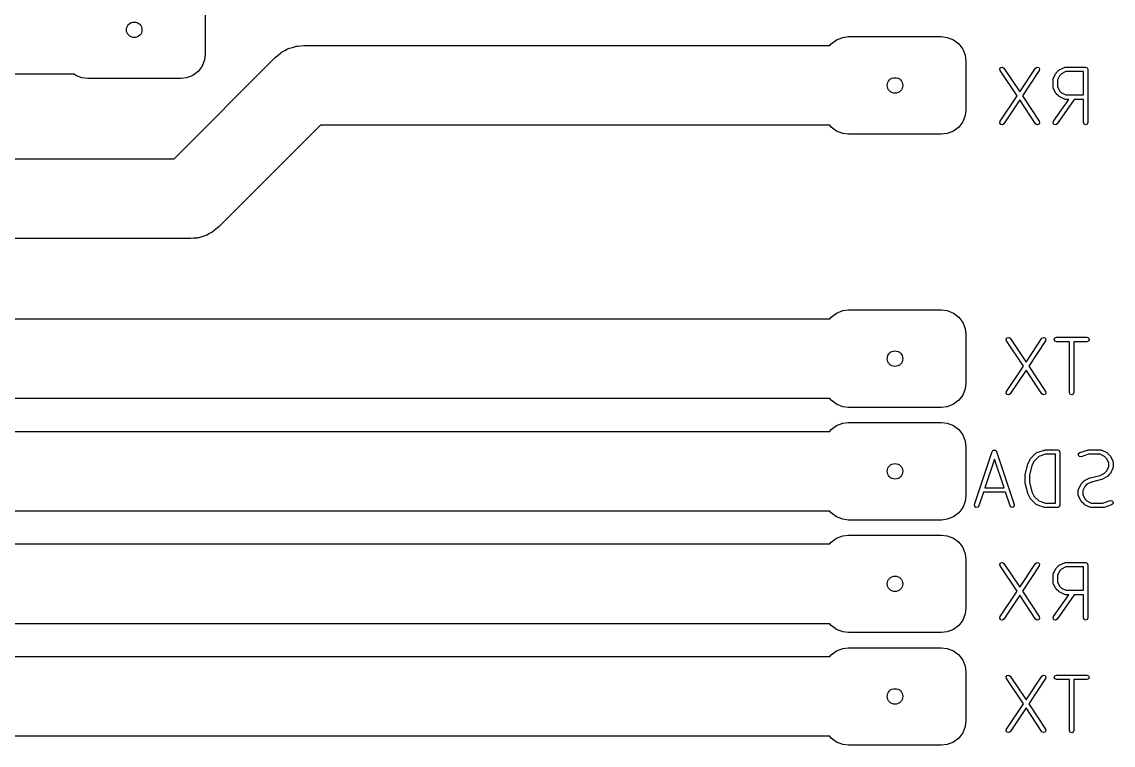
# Model space of a CAD drawing. Extents: x 3.77 to 7.14, y -5.39 to -1.99.
# Drawn here: x 6.15 to 7.119, y -4.66 to -4.018 of the extents above; entities that cross this region are included whole.
import ezdxf

# ---------------------------------------------------------------- set-up
doc = ezdxf.new("R2010")
doc.units = 0
doc.header["$MEASUREMENT"] = 0
doc.layers.add('BLACK', color=7, linetype='CONTINUOUS')

msp = doc.modelspace()

# ---------------------------------------------------------------- linework, layer by layer
at = {"layer": 'BLACK', "linetype": 'CONTINUOUS'}
for p, q in [((6.31299, -4.00335), (6.31299, -4.04665)), ((6.87364, -4.03388), (6.87913, -4.03172)), ((6.87913, -4.03172), (6.88425, -4.0311)), ((6.88425, -4.0311), (6.96693, -4.0311)), ((6.96693, -4.0311), (6.97206, -4.03172)), ((6.97206, -4.03172), (6.97754, -4.03388)), ((6.38706, -4.04175), (6.38789, -4.04133)), ((6.38789, -4.04133), (6.39058, -4.04061)), ((6.39058, -4.04061), (6.39322, -4.03975)), ((6.39322, -4.03975), (6.39415, -4.03965)), ((6.39415, -4.03965), (6.39505, -4.03941)), ((6.39505, -4.03941), (6.39783, -4.03927)), ((6.39783, -4.03927), (6.40059, -4.03898)), ((6.40059, -4.03898), (6.86778, -4.03898)), ((6.86778, -4.03898), (6.86894, -4.03744)), ((6.86894, -4.03744), (6.87364, -4.03388)), ((6.97754, -4.03388), (6.98224, -4.03744)), ((6.98224, -4.03744), (6.9858, -4.04214)), ((6.28532, -4.13957), (6.37554, -4.04935)), ((6.31299, -4.04665), (6.31238, -4.05178)), ((6.37554, -4.04935), (6.3777, -4.0476)), ((6.3777, -4.0476), (6.37976, -4.04574)), ((6.37976, -4.04574), (6.38057, -4.04528)), ((6.38057, -4.04528), (6.38129, -4.04469)), ((6.38129, -4.04469), (6.38377, -4.04343)), ((6.38377, -4.04343), (6.38618, -4.04204)), ((6.38618, -4.04204), (6.38706, -4.04175)), ((6.9858, -4.04214), (6.98797, -4.04763)), ((6.98797, -4.04763), (6.98858, -4.05276)), ((6.31021, -4.05727), (6.30665, -4.06196)), ((6.31238, -4.05178), (6.31021, -4.05727)), ((6.98858, -4.05276), (6.98858, -4.09606)), ((7.0187, -4.05973), (7.01954, -4.05847)), ((7.01899, -4.0612), (7.0187, -4.05973)), ((7.01954, -4.05847), (7.02102, -4.05818)), ((7.02102, -4.05818), (7.02227, -4.05902)), ((7.02227, -4.05902), (7.03638, -4.08019)), ((7.03638, -4.08019), (7.05049, -4.05902)), ((7.05049, -4.05902), (7.05174, -4.05818)), ((7.05174, -4.05818), (7.05322, -4.05847)), ((7.05322, -4.05847), (7.05406, -4.05973)), ((7.05406, -4.05973), (7.05376, -4.0612)), ((7.07128, -4.06085), (7.07149, -4.0606)), ((7.07149, -4.0606), (7.07599, -4.05835)), ((7.07599, -4.05835), (7.07645, -4.05832)), ((7.07645, -4.05832), (7.07687, -4.05814)), ((7.07687, -4.05814), (7.09487, -4.05814)), ((7.09487, -4.05814), (7.09626, -4.05872)), ((7.09626, -4.05872), (7.09684, -4.06011)), ((7.09684, -4.06011), (7.09684, -4.10736)), ((6.19652, -4.06437), (5.975, -4.06437)), ((6.19805, -4.06553), (6.19652, -4.06437)), ((6.20353, -4.06769), (6.19805, -4.06553)), ((6.20866, -4.06831), (6.20353, -4.06769)), ((6.29134, -4.06831), (6.20866, -4.06831)), ((6.29647, -4.06769), (6.29134, -4.06831)), ((6.30195, -4.06553), (6.29647, -4.06769)), ((6.30665, -4.06196), (6.30195, -4.06553)), ((7.03401, -4.08373), (7.01899, -4.0612)), ((7.05376, -4.0612), (7.03874, -4.08373)), ((7.06591, -4.06911), (7.06608, -4.06869)), ((7.06591, -4.07586), (7.06591, -4.06911)), ((7.06608, -4.06869), (7.06611, -4.06823)), ((7.06611, -4.06823), (7.06836, -4.06373)), ((7.06836, -4.06373), (7.06861, -4.06352)), ((7.06861, -4.06352), (7.06873, -4.06322)), ((7.06873, -4.06322), (7.07098, -4.06097)), ((7.07174, -4.06578), (7.06984, -4.06958)), ((7.06984, -4.06958), (7.06984, -4.0754)), ((7.07098, -4.06097), (7.07128, -4.06085)), ((7.07354, -4.06398), (7.07174, -4.06578)), ((7.07734, -4.06208), (7.07354, -4.06398)), ((7.0929, -4.06208), (7.07734, -4.06208)), ((7.0929, -4.08289), (7.0929, -4.06208)), ((7.06608, -4.07628), (7.06591, -4.07586)), ((7.06611, -4.07674), (7.06608, -4.07628)), ((7.06836, -4.08124), (7.06611, -4.07674)), ((7.06984, -4.0754), (7.07174, -4.07919)), ((7.07174, -4.07919), (7.07354, -4.08099)), ((7.01899, -4.10626), (7.03401, -4.08373)), ((7.03638, -4.08728), (7.02227, -4.10845)), ((7.05049, -4.10845), (7.03638, -4.08728)), ((7.03874, -4.08373), (7.05376, -4.10626)), ((7.06626, -4.10623), (7.07984, -4.08683)), ((7.06861, -4.08145), (7.06836, -4.08124)), ((7.06873, -4.08175), (7.06861, -4.08145)), ((7.07098, -4.084), (7.06873, -4.08175)), ((7.08465, -4.08683), (7.06949, -4.10849)), ((7.07128, -4.08413), (7.07098, -4.084)), ((7.07149, -4.08437), (7.07128, -4.08413)), ((7.07599, -4.08662), (7.07149, -4.08437)), ((7.07354, -4.08099), (7.07734, -4.08289)), ((7.07645, -4.08665), (7.07599, -4.08662)), ((7.07687, -4.08683), (7.07645, -4.08665)), ((7.07984, -4.08683), (7.07687, -4.08683)), ((7.07734, -4.08289), (7.0929, -4.08289)), ((7.0929, -4.08683), (7.08465, -4.08683)), ((7.0929, -4.10736), (7.0929, -4.08683)), ((6.98858, -4.09606), (6.98797, -4.10119)), ((6.9858, -4.10668), (6.98224, -4.11137)), ((6.98797, -4.10119), (6.9858, -4.10668)), ((7.0187, -4.10774), (7.01899, -4.10626)), ((7.01954, -4.10899), (7.0187, -4.10774)), ((7.02102, -4.10929), (7.01954, -4.10899)), ((7.02227, -4.10845), (7.02102, -4.10929)), ((7.05174, -4.10929), (7.05049, -4.10845)), ((7.05322, -4.10899), (7.05174, -4.10929)), ((7.05406, -4.10774), (7.05322, -4.10899)), ((7.05376, -4.10626), (7.05406, -4.10774)), ((7.06594, -4.1077), (7.06626, -4.10623)), ((7.06675, -4.10897), (7.06594, -4.1077)), ((7.06822, -4.1093), (7.06675, -4.10897)), ((7.06949, -4.10849), (7.06822, -4.1093)), ((7.09348, -4.10875), (7.0929, -4.10736)), ((7.09487, -4.10933), (7.09348, -4.10875)), ((7.09626, -4.10875), (7.09487, -4.10933)), ((7.09684, -4.10736), (7.09626, -4.10875)), ((6.41527, -4.10984), (6.32505, -4.20005)), ((6.86778, -4.10984), (6.41527, -4.10984)), ((6.86894, -4.11137), (6.86778, -4.10984)), ((6.87364, -4.11494), (6.86894, -4.11137)), ((6.87913, -4.1171), (6.87364, -4.11494)), ((6.88425, -4.11772), (6.87913, -4.1171)), ((6.96693, -4.11772), (6.88425, -4.11772)), ((6.97206, -4.1171), (6.96693, -4.11772)), ((6.97754, -4.11494), (6.97206, -4.1171)), ((6.98224, -4.11137), (6.97754, -4.11494)), ((5.98968, -4.13957), (6.28532, -4.13957)), ((6.31682, -4.20598), (6.31441, -4.20737)), ((6.3193, -4.20472), (6.31682, -4.20598)), ((6.32002, -4.20413), (6.3193, -4.20472)), ((6.32083, -4.20367), (6.32002, -4.20413)), ((6.32289, -4.20181), (6.32083, -4.20367)), ((6.32505, -4.20005), (6.32289, -4.20181)), ((6.3, -4.21043), (5.975, -4.21043)), ((6.30277, -4.21014), (6.3, -4.21043)), ((6.30554, -4.21), (6.30277, -4.21014)), ((6.30644, -4.20976), (6.30554, -4.21)), ((6.30737, -4.20966), (6.30644, -4.20976)), ((6.31001, -4.2088), (6.30737, -4.20966)), ((6.3127, -4.20808), (6.31001, -4.2088)), ((6.31353, -4.20766), (6.3127, -4.20808)), ((6.31441, -4.20737), (6.31353, -4.20766)), ((6.87913, -4.27443), (6.88425, -4.27382)), ((6.88425, -4.27382), (6.96693, -4.27382)), ((6.96693, -4.27382), (6.97206, -4.27443)), ((5.8568, -4.28169), (6.86778, -4.28169)), ((6.86778, -4.28169), (6.86894, -4.28016)), ((6.86894, -4.28016), (6.87364, -4.2766)), ((6.87364, -4.2766), (6.87913, -4.27443)), ((6.97206, -4.27443), (6.97754, -4.2766)), ((6.97754, -4.2766), (6.98224, -4.28016)), ((6.98224, -4.28016), (6.9858, -4.28486)), ((6.9858, -4.28486), (6.98797, -4.29035)), ((6.98797, -4.29035), (6.98858, -4.29547)), ((6.98858, -4.29547), (6.98858, -4.33878)), ((7.02432, -4.29973), (7.02516, -4.29847)), ((7.02462, -4.3012), (7.02432, -4.29973)), ((7.03964, -4.32373), (7.02462, -4.3012)), ((7.02516, -4.29847), (7.02664, -4.29818)), ((7.02664, -4.29818), (7.02789, -4.29902)), ((7.02789, -4.29902), (7.042, -4.32019)), ((7.042, -4.32019), (7.05611, -4.29902)), ((7.05939, -4.3012), (7.04437, -4.32373)), ((7.05611, -4.29902), (7.05736, -4.29818)), ((7.05736, -4.29818), (7.05884, -4.29847)), ((7.05884, -4.29847), (7.05968, -4.29973)), ((7.05968, -4.29973), (7.05939, -4.3012)), ((7.06703, -4.30011), (7.06761, -4.29872)), ((7.06761, -4.3015), (7.06703, -4.30011)), ((7.06761, -4.29872), (7.069, -4.29814)), ((7.069, -4.30208), (7.06761, -4.3015)), ((7.069, -4.29814), (7.096, -4.29814)), ((7.08053, -4.30208), (7.069, -4.30208)), ((7.08053, -4.34736), (7.08053, -4.30208)), ((7.096, -4.30208), (7.08447, -4.30208)), ((7.08447, -4.30208), (7.08447, -4.34736)), ((7.096, -4.29814), (7.09739, -4.29872)), ((7.09739, -4.3015), (7.096, -4.30208)), ((7.09739, -4.29872), (7.09796, -4.30011)), ((7.09796, -4.30011), (7.09739, -4.3015)), ((7.02462, -4.34626), (7.03964, -4.32373)), ((7.042, -4.32728), (7.02789, -4.34845)), ((7.05611, -4.34845), (7.042, -4.32728)), ((7.04437, -4.32373), (7.05939, -4.34626)), ((6.98858, -4.33878), (6.98797, -4.34391)), ((6.9858, -4.34939), (6.98224, -4.35409)), ((6.98797, -4.34391), (6.9858, -4.34939)), ((7.02432, -4.34774), (7.02462, -4.34626)), ((7.02516, -4.34899), (7.02432, -4.34774)), ((7.02664, -4.34929), (7.02516, -4.34899)), ((7.02789, -4.34845), (7.02664, -4.34929)), ((7.05736, -4.34929), (7.05611, -4.34845)), ((7.05884, -4.34899), (7.05736, -4.34929)), ((7.05968, -4.34774), (7.05884, -4.34899)), ((7.05939, -4.34626), (7.05968, -4.34774)), ((7.08111, -4.34875), (7.08053, -4.34736)), ((7.0825, -4.34933), (7.08111, -4.34875)), ((7.08389, -4.34875), (7.0825, -4.34933)), ((7.08447, -4.34736), (7.08389, -4.34875)), ((6.86778, -4.35256), (5.84213, -4.35256)), ((6.86894, -4.35409), (6.86778, -4.35256)), ((6.87364, -4.35765), (6.86894, -4.35409)), ((6.87913, -4.35982), (6.87364, -4.35765)), ((6.88425, -4.36043), (6.87913, -4.35982)), ((6.96693, -4.36043), (6.88425, -4.36043)), ((6.97206, -4.35982), (6.96693, -4.36043)), ((6.97754, -4.35765), (6.97206, -4.35982)), ((6.98224, -4.35409), (6.97754, -4.35765)), ((6.86778, -4.38169), (6.86894, -4.38016)), ((6.86894, -4.38016), (6.87364, -4.3766)), ((6.87364, -4.3766), (6.87913, -4.37443)), ((6.87913, -4.37443), (6.88425, -4.37382)), ((6.88425, -4.37382), (6.96693, -4.37382)), ((6.96693, -4.37382), (6.97206, -4.37443)), ((6.97206, -4.37443), (6.97754, -4.3766)), ((6.97754, -4.3766), (6.98224, -4.38016)), ((6.98224, -4.38016), (6.9858, -4.38486)), ((5.7318, -4.38169), (6.86778, -4.38169)), ((6.9858, -4.38486), (6.98797, -4.39035)), ((6.98797, -4.39035), (6.98858, -4.39547)), ((6.98858, -4.39547), (6.98858, -4.43878)), ((6.99627, -4.44673), (7.01201, -4.39949)), ((7.01201, -4.39949), (7.01211, -4.39938)), ((7.01211, -4.39938), (7.01212, -4.39923)), ((7.01212, -4.39923), (7.01259, -4.39882)), ((7.01259, -4.39882), (7.013, -4.39835)), ((7.013, -4.39835), (7.01315, -4.39834)), ((7.01315, -4.39834), (7.01326, -4.39825)), ((7.01326, -4.39825), (7.01388, -4.39829)), ((7.01388, -4.39829), (7.0145, -4.39825)), ((7.0145, -4.39825), (7.01461, -4.39834)), ((7.01461, -4.39834), (7.01476, -4.39835)), ((7.01476, -4.39835), (7.01517, -4.39882)), ((7.01517, -4.39882), (7.01564, -4.39923)), ((7.01564, -4.39923), (7.01565, -4.39938)), ((7.01565, -4.39938), (7.01575, -4.39949)), ((7.01575, -4.39949), (7.0315, -4.44673)), ((7.0515, -4.40049), (7.05825, -4.39825)), ((7.05825, -4.39825), (7.05858, -4.39827)), ((7.05858, -4.39827), (7.05888, -4.39814)), ((7.05888, -4.39814), (7.07012, -4.39814)), ((7.07012, -4.39814), (7.07152, -4.39872)), ((7.07152, -4.39872), (7.07209, -4.40011)), ((7.08975, -4.40049), (7.0965, -4.39825)), ((7.0965, -4.39825), (7.09682, -4.39827)), ((7.09682, -4.39827), (7.09712, -4.39814)), ((7.09712, -4.39814), (7.10837, -4.39814)), ((7.10837, -4.39814), (7.10879, -4.39832)), ((7.10879, -4.39832), (7.10925, -4.39835)), ((7.10925, -4.39835), (7.11375, -4.4006)), ((7.01388, -4.40634), (7.00536, -4.43189)), ((7.0224, -4.43189), (7.01388, -4.40634)), ((7.04362, -4.41048), (7.04587, -4.40598)), ((7.04587, -4.40598), (7.04611, -4.40577)), ((7.04611, -4.40577), (7.04623, -4.40547)), ((7.04623, -4.40547), (7.05073, -4.40097)), ((7.04924, -4.40803), (7.04723, -4.41205)), ((7.05319, -4.40408), (7.04924, -4.40803)), ((7.05073, -4.40097), (7.05116, -4.40079)), ((7.05116, -4.40079), (7.0515, -4.40049)), ((7.05919, -4.40208), (7.05319, -4.40408)), ((7.06816, -4.40208), (7.05919, -4.40208)), ((7.06816, -4.44539), (7.06816, -4.40208)), ((7.07209, -4.40011), (7.07209, -4.44736)), ((7.0885, -4.40298), (7.08861, -4.40148)), ((7.08949, -4.40412), (7.0885, -4.40298)), ((7.08861, -4.40148), (7.08975, -4.40049)), ((7.09099, -4.40423), (7.08949, -4.40412)), ((7.09744, -4.40208), (7.09099, -4.40423)), ((7.1079, -4.40208), (7.09744, -4.40208)), ((7.1117, -4.40398), (7.1079, -4.40208)), ((7.1135, -4.40578), (7.1117, -4.40398)), ((7.1154, -4.40958), (7.1135, -4.40578)), ((7.11375, -4.4006), (7.11396, -4.40085)), ((7.11396, -4.40085), (7.11426, -4.40097)), ((7.11426, -4.40097), (7.11651, -4.40322)), ((7.1154, -4.41315), (7.1154, -4.40958)), ((7.11651, -4.40322), (7.11663, -4.40352)), ((7.11663, -4.40352), (7.11688, -4.40373)), ((7.11688, -4.40373), (7.11913, -4.40823)), ((7.11913, -4.40823), (7.11916, -4.40869)), ((7.11916, -4.40869), (7.11934, -4.40911)), ((7.11934, -4.40911), (7.11934, -4.41361)), ((7.04122, -4.41988), (7.04347, -4.41088)), ((7.04347, -4.41088), (7.0436, -4.4107)), ((7.0436, -4.4107), (7.04362, -4.41048)), ((7.04723, -4.41205), (7.0451, -4.4206)), ((7.10768, -4.42075), (7.1117, -4.41874)), ((7.1117, -4.41874), (7.1135, -4.41694)), ((7.1135, -4.41694), (7.1154, -4.41315)), ((7.11663, -4.4192), (7.11651, -4.4195)), ((7.11688, -4.41899), (7.11663, -4.4192)), ((7.11913, -4.41449), (7.11688, -4.41899)), ((7.11916, -4.41403), (7.11913, -4.41449)), ((7.11934, -4.41361), (7.11916, -4.41403)), ((7.04116, -4.42036), (7.04125, -4.42013)), ((7.04116, -4.42711), (7.04116, -4.42036)), ((7.04125, -4.42734), (7.04116, -4.42711)), ((7.04125, -4.42013), (7.04122, -4.41988)), ((7.04122, -4.42759), (7.04125, -4.42734)), ((7.04347, -4.43659), (7.04122, -4.42759)), ((7.0451, -4.4206), (7.0451, -4.42687)), ((7.0451, -4.42687), (7.04723, -4.43542)), ((7.08861, -4.43298), (7.09086, -4.42848)), ((7.09086, -4.42848), (7.0911, -4.42827)), ((7.0911, -4.42827), (7.09123, -4.42797)), ((7.09123, -4.42797), (7.09348, -4.42572)), ((7.09348, -4.42572), (7.09378, -4.42559)), ((7.09378, -4.42559), (7.09399, -4.42535)), ((7.09399, -4.42535), (7.09849, -4.4231)), ((7.09604, -4.42873), (7.09424, -4.43052)), ((7.10006, -4.42672), (7.09604, -4.42873)), ((7.09849, -4.4231), (7.09871, -4.42308)), ((7.09871, -4.42308), (7.09889, -4.42295)), ((7.09889, -4.42295), (7.10768, -4.42075)), ((7.10885, -4.42452), (7.10006, -4.42672)), ((7.10903, -4.42439), (7.10885, -4.42452)), ((7.10925, -4.42437), (7.10903, -4.42439)), ((7.11375, -4.42212), (7.10925, -4.42437)), ((7.11396, -4.42188), (7.11375, -4.42212)), ((7.11426, -4.42175), (7.11396, -4.42188)), ((7.11651, -4.4195), (7.11426, -4.42175)), ((6.98858, -4.43878), (6.98797, -4.44391)), ((7.00405, -4.43583), (7, -4.44798)), ((7.02371, -4.43583), (7.00405, -4.43583)), ((7.00536, -4.43189), (7.0224, -4.43189)), ((7.02776, -4.44798), (7.02371, -4.43583)), ((7.0436, -4.43677), (7.04347, -4.43659)), ((7.04362, -4.43699), (7.0436, -4.43677)), ((7.04587, -4.44149), (7.04362, -4.43699)), ((7.04723, -4.43542), (7.04924, -4.43944)), ((7.0884, -4.43386), (7.08858, -4.43343)), ((7.0884, -4.43836), (7.0884, -4.43386)), ((7.08858, -4.43878), (7.0884, -4.43836)), ((7.08858, -4.43343), (7.08861, -4.43298)), ((7.08861, -4.43924), (7.08858, -4.43878)), ((7.09424, -4.43052), (7.09234, -4.43432)), ((7.09234, -4.43432), (7.09234, -4.43789)), ((7.09234, -4.43789), (7.09424, -4.44169)), ((6.98797, -4.44391), (6.9858, -4.44939)), ((6.99637, -4.44824), (6.99627, -4.44673)), ((6.99751, -4.44922), (6.99637, -4.44824)), ((7, -4.44798), (6.99901, -4.44912)), ((7.02875, -4.44912), (7.02776, -4.44798)), ((7.03139, -4.44824), (7.03025, -4.44922)), ((7.0315, -4.44673), (7.03139, -4.44824)), ((7.04611, -4.4417), (7.04587, -4.44149)), ((7.04623, -4.442), (7.04611, -4.4417)), ((7.05073, -4.4465), (7.04623, -4.442)), ((7.04924, -4.43944), (7.05319, -4.44339)), ((7.05116, -4.44667), (7.05073, -4.4465)), ((7.0515, -4.44697), (7.05116, -4.44667)), ((7.05825, -4.44922), (7.0515, -4.44697)), ((7.05319, -4.44339), (7.05919, -4.44539)), ((7.05919, -4.44539), (7.06816, -4.44539)), ((7.07209, -4.44736), (7.07152, -4.44875)), ((7.09086, -4.44374), (7.08861, -4.43924)), ((7.0911, -4.44395), (7.09086, -4.44374)), ((7.09123, -4.44425), (7.0911, -4.44395)), ((7.09348, -4.4465), (7.09123, -4.44425)), ((7.09378, -4.44662), (7.09348, -4.4465)), ((7.09399, -4.44687), (7.09378, -4.44662)), ((7.09849, -4.44912), (7.09399, -4.44687)), ((7.09424, -4.44169), (7.09604, -4.44349)), ((7.09604, -4.44349), (7.09983, -4.44539)), ((7.09983, -4.44539), (7.1103, -4.44539)), ((7.1103, -4.44539), (7.11675, -4.44324)), ((7.11799, -4.44697), (7.11124, -4.44922)), ((7.11675, -4.44324), (7.11825, -4.44335)), ((7.11913, -4.44599), (7.11799, -4.44697)), ((7.11825, -4.44335), (7.11924, -4.44448)), ((7.11924, -4.44448), (7.11913, -4.44599)), ((6.86778, -4.45256), (5.71713, -4.45256)), ((6.86894, -4.45409), (6.86778, -4.45256)), ((6.87364, -4.45765), (6.86894, -4.45409)), ((6.87913, -4.45982), (6.87364, -4.45765)), ((6.97754, -4.45765), (6.97206, -4.45982)), ((6.98224, -4.45409), (6.97754, -4.45765)), ((6.9858, -4.44939), (6.98224, -4.45409)), ((6.99901, -4.44912), (6.99751, -4.44922)), ((7.03025, -4.44922), (7.02875, -4.44912)), ((7.05858, -4.4492), (7.05825, -4.44922)), ((7.05888, -4.44933), (7.05858, -4.4492)), ((7.07012, -4.44933), (7.05888, -4.44933)), ((7.07152, -4.44875), (7.07012, -4.44933)), ((7.09895, -4.44915), (7.09849, -4.44912)), ((7.09937, -4.44933), (7.09895, -4.44915)), ((7.11062, -4.44933), (7.09937, -4.44933)), ((7.11092, -4.4492), (7.11062, -4.44933)), ((7.11124, -4.44922), (7.11092, -4.4492)), ((6.88425, -4.46043), (6.87913, -4.45982)), ((6.96693, -4.46043), (6.88425, -4.46043)), ((6.97206, -4.45982), (6.96693, -4.46043)), ((6.86894, -4.48016), (6.87364, -4.4766)), ((6.87364, -4.4766), (6.87913, -4.47443)), ((6.87913, -4.47443), (6.88425, -4.47382)), ((6.88425, -4.47382), (6.96693, -4.47382)), ((6.96693, -4.47382), (6.97206, -4.47443)), ((6.97206, -4.47443), (6.97754, -4.4766)), ((6.97754, -4.4766), (6.98224, -4.48016)), ((5.6818, -4.48169), (6.86778, -4.48169)), ((6.86778, -4.48169), (6.86894, -4.48016)), ((6.98224, -4.48016), (6.9858, -4.48486)), ((6.9858, -4.48486), (6.98797, -4.49035)), ((6.98797, -4.49035), (6.98858, -4.49547)), ((6.98858, -4.49547), (6.98858, -4.53878)), ((7.0187, -4.49973), (7.01954, -4.49847)), ((7.01899, -4.5012), (7.0187, -4.49973)), ((7.03401, -4.52373), (7.01899, -4.5012)), ((7.01954, -4.49847), (7.02102, -4.49818)), ((7.02102, -4.49818), (7.02227, -4.49902)), ((7.02227, -4.49902), (7.03638, -4.52019)), ((7.03638, -4.52019), (7.05049, -4.49902)), ((7.05376, -4.5012), (7.03874, -4.52373)), ((7.05049, -4.49902), (7.05174, -4.49818)), ((7.05174, -4.49818), (7.05322, -4.49847)), ((7.05322, -4.49847), (7.05406, -4.49973)), ((7.05406, -4.49973), (7.05376, -4.5012)), ((7.06611, -4.50823), (7.06836, -4.50373)), ((7.06836, -4.50373), (7.06861, -4.50352)), ((7.06861, -4.50352), (7.06873, -4.50322)), ((7.06873, -4.50322), (7.07098, -4.50097)), ((7.07174, -4.50578), (7.06984, -4.50958)), ((7.07098, -4.50097), (7.07128, -4.50085)), ((7.07128, -4.50085), (7.07149, -4.5006)), ((7.07149, -4.5006), (7.07599, -4.49835)), ((7.07354, -4.50398), (7.07174, -4.50578)), ((7.07734, -4.50208), (7.07354, -4.50398)), ((7.07599, -4.49835), (7.07645, -4.49832)), ((7.07645, -4.49832), (7.07687, -4.49814)), ((7.07687, -4.49814), (7.09487, -4.49814)), ((7.0929, -4.50208), (7.07734, -4.50208)), ((7.0929, -4.52289), (7.0929, -4.50208)), ((7.09487, -4.49814), (7.09626, -4.49872)), ((7.09626, -4.49872), (7.09684, -4.50011)), ((7.09684, -4.50011), (7.09684, -4.54736)), ((7.06591, -4.50911), (7.06608, -4.50869)), ((7.06591, -4.51586), (7.06591, -4.50911)), ((7.06608, -4.51628), (7.06591, -4.51586)), ((7.06608, -4.50869), (7.06611, -4.50823)), ((7.06611, -4.51674), (7.06608, -4.51628)), ((7.06984, -4.50958), (7.06984, -4.5154)), ((7.06984, -4.5154), (7.07174, -4.51919)), ((7.01899, -4.54626), (7.03401, -4.52373)), ((7.03874, -4.52373), (7.05376, -4.54626)), ((7.06836, -4.52124), (7.06611, -4.51674)), ((7.06861, -4.52145), (7.06836, -4.52124)), ((7.06873, -4.52175), (7.06861, -4.52145)), ((7.07098, -4.524), (7.06873, -4.52175)), ((7.07128, -4.52413), (7.07098, -4.524)), ((7.07149, -4.52437), (7.07128, -4.52413)), ((7.07599, -4.52662), (7.07149, -4.52437)), ((7.07174, -4.51919), (7.07354, -4.52099)), ((7.07354, -4.52099), (7.07734, -4.52289)), ((7.07734, -4.52289), (7.0929, -4.52289)), ((7.03638, -4.52728), (7.02227, -4.54845)), ((7.05049, -4.54845), (7.03638, -4.52728)), ((7.06626, -4.54623), (7.07984, -4.52683)), ((7.08465, -4.52683), (7.06949, -4.54849)), ((7.07645, -4.52665), (7.07599, -4.52662)), ((7.07687, -4.52683), (7.07645, -4.52665)), ((7.07984, -4.52683), (7.07687, -4.52683)), ((7.0929, -4.52683), (7.08465, -4.52683)), ((7.0929, -4.54736), (7.0929, -4.52683)), ((6.98797, -4.54391), (6.9858, -4.54939)), ((6.98858, -4.53878), (6.98797, -4.54391)), ((6.86778, -4.55256), (5.66713, -4.55256)), ((6.86894, -4.55409), (6.86778, -4.55256)), ((6.87364, -4.55765), (6.86894, -4.55409)), ((6.98224, -4.55409), (6.97754, -4.55765)), ((6.9858, -4.54939), (6.98224, -4.55409)), ((7.0187, -4.54774), (7.01899, -4.54626)), ((7.01954, -4.54899), (7.0187, -4.54774)), ((7.02102, -4.54929), (7.01954, -4.54899)), ((7.02227, -4.54845), (7.02102, -4.54929)), ((7.05174, -4.54929), (7.05049, -4.54845)), ((7.05322, -4.54899), (7.05174, -4.54929)), ((7.05406, -4.54774), (7.05322, -4.54899)), ((7.05376, -4.54626), (7.05406, -4.54774)), ((7.06594, -4.5477), (7.06626, -4.54623)), ((7.06675, -4.54897), (7.06594, -4.5477)), ((7.06822, -4.5493), (7.06675, -4.54897)), ((7.06949, -4.54849), (7.06822, -4.5493)), ((7.09348, -4.54875), (7.0929, -4.54736)), ((7.09487, -4.54933), (7.09348, -4.54875)), ((7.09626, -4.54875), (7.09487, -4.54933)), ((7.09684, -4.54736), (7.09626, -4.54875)), ((6.87913, -4.55982), (6.87364, -4.55765)), ((6.88425, -4.56043), (6.87913, -4.55982)), ((6.96693, -4.56043), (6.88425, -4.56043)), ((6.97206, -4.55982), (6.96693, -4.56043)), ((6.97754, -4.55765), (6.97206, -4.55982)), ((6.87364, -4.5766), (6.87913, -4.57443)), ((6.87913, -4.57443), (6.88425, -4.57382)), ((6.88425, -4.57382), (6.96693, -4.57382)), ((6.96693, -4.57382), (6.97206, -4.57443)), ((6.97206, -4.57443), (6.97754, -4.5766)), ((5.6068, -4.58169), (6.86778, -4.58169)), ((6.86778, -4.58169), (6.86894, -4.58016)), ((6.86894, -4.58016), (6.87364, -4.5766)), ((6.97754, -4.5766), (6.98224, -4.58016)), ((6.98224, -4.58016), (6.9858, -4.58486)), ((6.9858, -4.58486), (6.98797, -4.59035)), ((6.98797, -4.59035), (6.98858, -4.59547)), ((6.98858, -4.59547), (6.98858, -4.63878)), ((7.02432, -4.59973), (7.02516, -4.59847)), ((7.02462, -4.6012), (7.02432, -4.59973)), ((7.03964, -4.62373), (7.02462, -4.6012)), ((7.02516, -4.59847), (7.02664, -4.59818)), ((7.02664, -4.59818), (7.02789, -4.59902)), ((7.02789, -4.59902), (7.042, -4.62019)), ((7.042, -4.62019), (7.05611, -4.59902)), ((7.05939, -4.6012), (7.04437, -4.62373)), ((7.05611, -4.59902), (7.05736, -4.59818)), ((7.05736, -4.59818), (7.05884, -4.59847)), ((7.05884, -4.59847), (7.05968, -4.59973)), ((7.05968, -4.59973), (7.05939, -4.6012)), ((7.06703, -4.60011), (7.06761, -4.59872)), ((7.06761, -4.6015), (7.06703, -4.60011)), ((7.06761, -4.59872), (7.069, -4.59814)), ((7.069, -4.60208), (7.06761, -4.6015)), ((7.069, -4.59814), (7.096, -4.59814)), ((7.08053, -4.60208), (7.069, -4.60208)), ((7.08053, -4.64736), (7.08053, -4.60208)), ((7.096, -4.60208), (7.08447, -4.60208)), ((7.08447, -4.60208), (7.08447, -4.64736)), ((7.096, -4.59814), (7.09739, -4.59872)), ((7.09739, -4.6015), (7.096, -4.60208)), ((7.09739, -4.59872), (7.09796, -4.60011)), ((7.09796, -4.60011), (7.09739, -4.6015)), ((7.02462, -4.64626), (7.03964, -4.62373)), ((7.042, -4.62728), (7.02789, -4.64845)), ((7.05611, -4.64845), (7.042, -4.62728)), ((7.04437, -4.62373), (7.05939, -4.64626)), ((6.98858, -4.63878), (6.98797, -4.64391)), ((6.9858, -4.64939), (6.98224, -4.65409)), ((6.98797, -4.64391), (6.9858, -4.64939)), ((7.02432, -4.64774), (7.02462, -4.64626)), ((7.02516, -4.64899), (7.02432, -4.64774)), ((7.02664, -4.64929), (7.02516, -4.64899)), ((7.02789, -4.64845), (7.02664, -4.64929)), ((7.05736, -4.64929), (7.05611, -4.64845)), ((7.05884, -4.64899), (7.05736, -4.64929)), ((7.05968, -4.64774), (7.05884, -4.64899)), ((7.05939, -4.64626), (7.05968, -4.64774)), ((7.08111, -4.64875), (7.08053, -4.64736)), ((7.0825, -4.64933), (7.08111, -4.64875)), ((7.08389, -4.64875), (7.0825, -4.64933)), ((7.08447, -4.64736), (7.08389, -4.64875)), ((6.86778, -4.65256), (5.59213, -4.65256)), ((6.86894, -4.65409), (6.86778, -4.65256)), ((6.87364, -4.65765), (6.86894, -4.65409)), ((6.87913, -4.65982), (6.87364, -4.65765)), ((6.88425, -4.66043), (6.87913, -4.65982)), ((6.96693, -4.66043), (6.88425, -4.66043)), ((6.97206, -4.65982), (6.96693, -4.66043)), ((6.97754, -4.65765), (6.97206, -4.65982)), ((6.98224, -4.65409), (6.97754, -4.65765))]:
    msp.add_line(p, q, dxfattribs=at)
at = {"layer": 'BLACK'}
for centre in [(6.25, -4.025), (6.92559, -4.07441), (6.92559, -4.31713), (6.92559, -4.41713), (6.92559, -4.51713), (6.92559, -4.61713)]:
    msp.add_circle(centre, 0.00689, dxfattribs=at)

doc.saveas('drawing.dxf')
